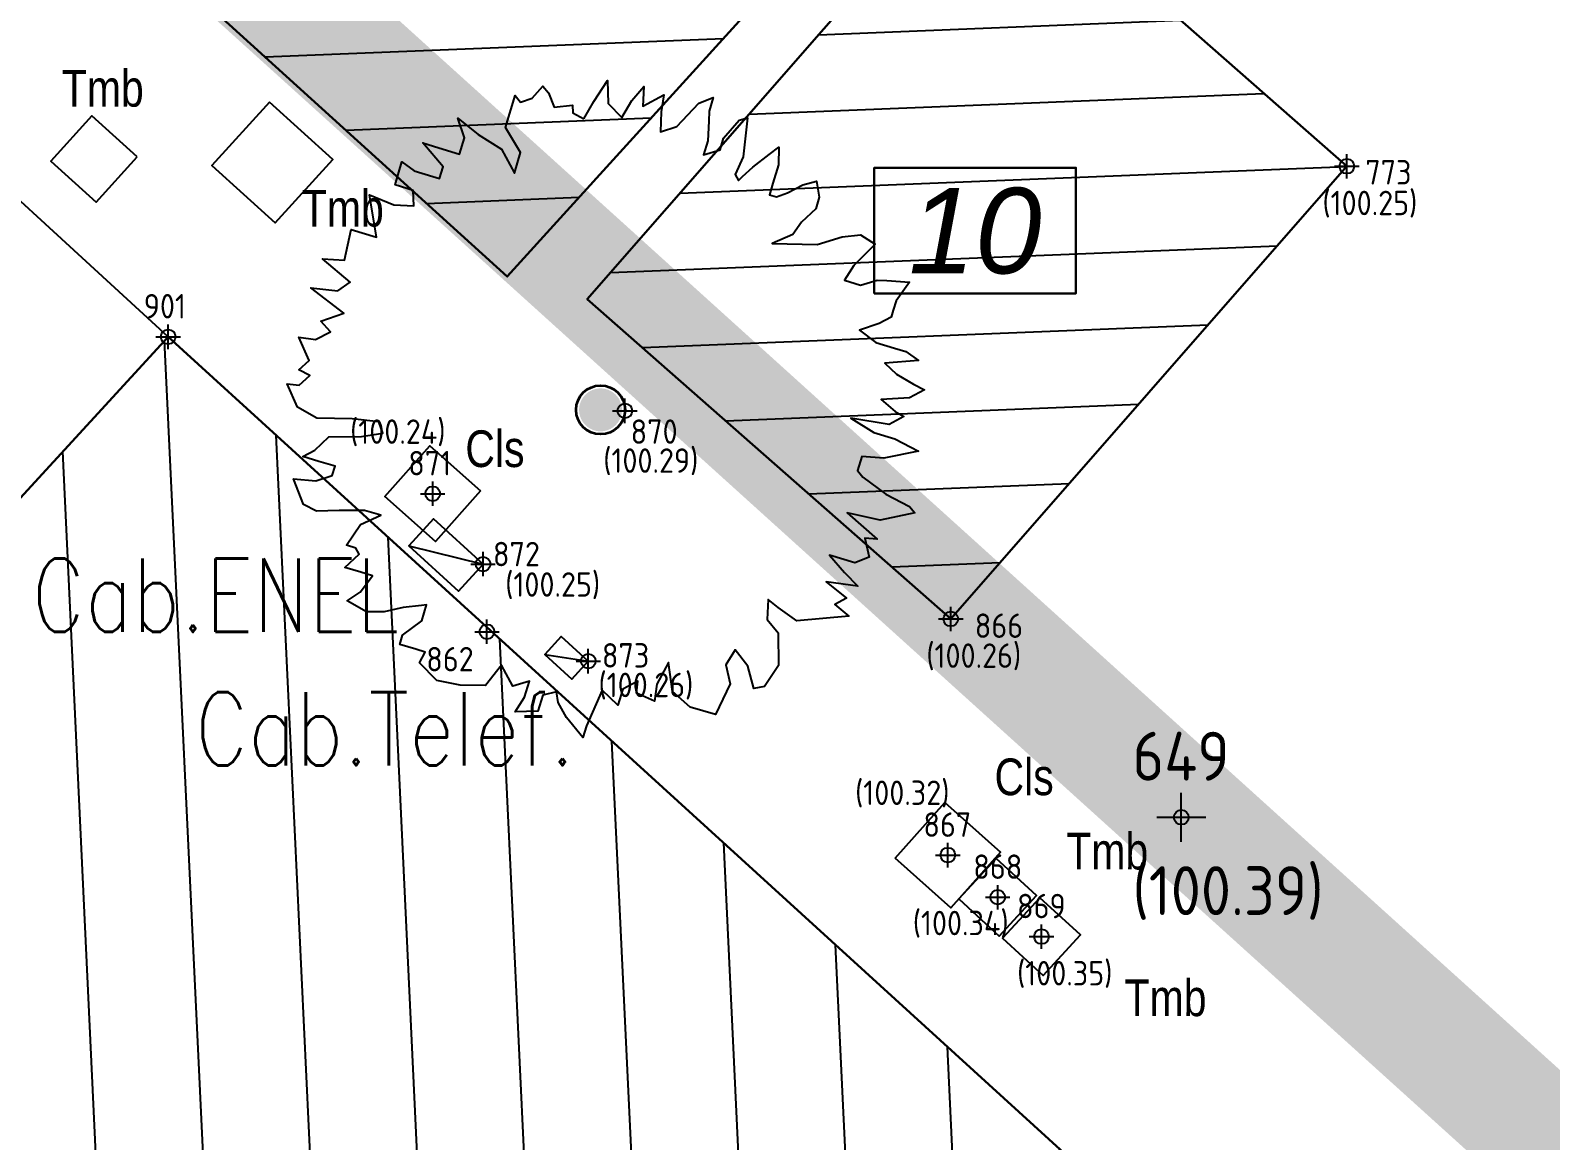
# Model space of a CAD drawing. Extents: x 9555 to 11275, y -8412 to -6382.
# Drawn here: x 10041.16 to 10053.6, y -8107.61 to -8098.53 of the extents above; entities that cross this region are included whole.
import ezdxf
from ezdxf.enums import TextEntityAlignment as Align

# ---------------------------------------------------------------- set-up
doc = ezdxf.new("R2010")
doc.units = 0
doc.header["$MEASUREMENT"] = 0
doc.header["$XCLIPFRAME"] = 2
doc.header["$PDMODE"] = 33
doc.header["$PDSIZE"] = 0.12
doc.linetypes.add('TRATTEGGIATA', pattern=[0.75, 0.5, -0.25])
doc.layers.get('0').update_dxf_attribs({"color": 53, "lineweight": 50})
for name, color, linetype in [('02_CAT', 7, 'Continuous'), ('GEI-Nome_P', 6, 'Continuous'), ('GEI-Punti', 7, 'Continuous'), ('Gei-Punti_3D', 3, 'Continuous'), ('GEI-Quote_P', 3, 'Continuous'), ('GEI-Simboli', 6, 'Continuous'), ('Immagine', 181, 'Continuous'), ('Ril-Albero', 104, 'Continuous'), ('Ril-Cabina_Enel', 6, 'Continuous'), ('Ril-Cabina_Telefono', 7, 'Continuous'), ('Ril-Fabbr_Retino', 8, 'Continuous'), ('Ril-Struttura_cls', 4, 'Continuous'), ('Ril-Tomb_CEMENTO-Cls', 5, 'Continuous'), ('Ril-Tombino', 5, 'Continuous')]:
    doc.layers.add(name, color=color, linetype=linetype)
doc.layers.add('Gei-Nome_p(OFF)', color=251, linetype='Continuous', plot=False)
for name, color, linetype, lineweight in [('Ril-Albero_Tronco', 3, 'Continuous', 35), ('Ril-Fabbr', 9, 'Continuous', 30), ('Ril-Fabbr_Container-Prefabbricato', 7, 'Continuous', 30), ('x Area Rilievo', 1, 'Continuous', 15)]:
    doc.layers.add(name, color=color, linetype=linetype, lineweight=lineweight)
doc.styles.add('ArialCorsivo', font='ariali.ttf')
doc.styles.add('HELVLA', font='helvl', dxfattribs={"width": 0.8})
doc.styles.add('SimpA', font='simplex.shx', dxfattribs={"width": 0.8})
doc.styles.get("Standard").update_dxf_attribs({"font": 'isocp.shx'})
picture_1 = doc.add_image_def('image2.png', size_in_pixel=(4950, 3510))
picture_2 = doc.add_image_def('image3.png', size_in_pixel=(3510, 4950))

# ---------------------------------------------------------------- blocks, each defined once
blk = doc.blocks.new('Prefabb-N')
at = {"layer": 'Ril-Fabbr_Container-Prefabbricato', "color": 6}
blk.add_lwpolyline([(-0.825, -0.514), (0.825, -0.514), (0.825, 0.514), (-0.825, 0.514)], close=True, dxfattribs=at)
at = {"layer": 'Ril-Fabbr_Container-Prefabbricato', "color": 6, "style": 'ArialCorsivo', "flags": 4}
blk.add_attdef('Nm', text='', height=0.7, dxfattribs=at).set_placement((0, 0), align=Align.MIDDLE)
blk = doc.blocks.new('ALB_02Generico')
at = {"layer": 'Ril-Albero'}
blk.add_lwpolyline([(-0.0883, 1.5274), (-0.0349, 1.6175), (0.0367, 1.7274), (0.0406, 1.6074), (0.1111, 1.5343), (0.1641, 1.6232), (0.2264, 1.6967), (0.2214, 1.5932), (0.3317, 1.6522), (0.3174, 1.5643), (0.3136, 1.4592), (0.4002, 1.4862), (0.516, 1.6092), (0.5914, 1.6396), (0.5694, 1.5666), (0.5679, 1.5152), (0.5625, 1.4106), (0.5404, 1.3376), (0.6271, 1.3646), (0.6453, 1.4248), (0.7262, 1.5192), (0.7703, 1.5325), (0.7487, 1.3279), (0.7069, 1.2356), (0.7235, 1.204), (0.7437, 1.2245), (0.7986, 1.2736), (0.885, 1.3398), (0.9348, 1.3779), (0.9333, 1.2861), (0.9039, 1.1887), (0.8857, 1.1285), (0.9225, 1.1174), (0.9814, 1.1388), (1.0603, 1.1807), (1.1323, 1.1994), (1.1471, 1.1153), (1.1289, 1.0551), (1.0538, 0.9855), (1.0077, 0.9197), (0.9009, 0.8723), (1.137, 0.8681), (1.2675, 0.9071), (1.3635, 0.9185), (1.4409, 0.8686), (1.3287, 0.7571), (1.2792, 0.6798), (1.364, 0.6542), (1.4506, 0.6811), (1.5021, 0.6782), (1.6199, 0.6692), (1.5502, 0.5714), (1.5355, 0.5228), (1.5247, 0.4868), (1.462, 0.4527), (1.359, 0.418), (1.4441, 0.3531), (1.5417, 0.3237), (1.6009, 0.3058), (1.6672, 0.2592), (1.4918, 0.2452), (1.553, 0.1875), (1.6416, 0.1342), (1.6989, 0.1043), (1.6199, 0.0624), (1.4725, 0.0538), (1.5461, -0.0089), (1.5906, -0.0349), (1.5132, -0.0773), (1.3123, -0.0432), (1.4342, -0.1192), (1.543, -0.1521), (1.6684, -0.2165), (1.4861, -0.2537), (1.37, -0.2452), (1.348, -0.3182), (1.3758, -0.3532), (1.4955, -0.4424), (1.6209, -0.5068), (1.6491, -0.5406), (1.4665, -0.579), (1.2934, -0.5394), (1.4503, -0.679), (1.3856, -0.6734), (1.4081, -0.7725), (1.3329, -0.8017), (1.2002, -0.7616), (1.2792, -0.8524), (1.3497, -0.9255), (1.1839, -0.9021), (1.2908, -0.9874), (1.2282, -1.0216), (1.3021, -1.0831), (1.0296, -1.107), (0.932, -1.0371), (0.8785, -0.9944), (0.8747, -1.0995), (0.932, -1.1699), (0.9325, -1.3419), (0.8593, -1.4513), (0.804, -1.4612), (0.7726, -1.3455), (0.706, -1.2597), (0.6564, -1.337), (0.6805, -1.4365), (0.6035, -1.5991), (0.4707, -1.559), (0.3766, -1.4775), (0.356, -1.326), (0.2957, -1.4392), (0.2829, -1.5276), (0.1889, -1.4866), (0.1958, -1.423), (0.1169, -1.4649), (0.0913, -1.5495), (0.0084, -1.4713), (-0.074, -1.6576), (-0.0925, -1.719), (-0.1792, -1.6132), (-0.2218, -1.5346), (-0.2311, -1.4787), (-0.3028, -1.4962), (-0.3283, -1.5808), (-0.4483, -1.585), (-0.3988, -1.5077), (-0.3732, -1.4231), (-0.4596, -1.4489), (-0.5188, -1.3387), (-0.6035, -1.4459), (-0.7359, -1.4451), (-0.8594, -1.4205), (-0.95, -1.3274), (-0.9206, -1.2705), (-0.9686, -1.256), (-1.0534, -1.2304), (-1.0387, -1.1818), (-0.9377, -1.1074), (-0.9122, -1.0228), (-0.9397, -1.0271), (-1.0353, -1.0374), (-1.1348, -1.0605), (-1.2269, -1.0592), (-1.3283, -1.0021), (-1.2606, -0.9568), (-1.196, -0.8701), (-1.2568, -0.8518), (-1.3416, -0.8262), (-1.2664, -0.7565), (-1.2831, -0.725), (-1.3327, -0.71), (-1.2595, -0.6006), (-1.1527, -0.5532), (-1.2375, -0.5276), (-1.3702, -0.528), (-1.4899, -0.5311), (-1.558, -0.4966), (-1.6099, -0.3621), (-1.4941, -0.3718), (-1.4075, -0.3448), (-1.3928, -0.2962), (-1.4776, -0.2706), (-1.5607, -0.2455), (-1.4981, -0.2113), (-1.4245, -0.1412), (-1.2531, -0.1399), (-1.1412, -0.1218), (-1.1633, -0.062), (-1.3034, -0.0463), (-1.4876, -0.0438), (-1.5891, 0.0134), (-1.6445, 0.1363), (-1.5802, 0.1295), (-1.5249, 0.1798), (-1.5822, 0.2098), (-1.5288, 0.2594), (-1.5826, 0.3818), (-1.4959, 0.3683), (-1.4169, 0.4102), (-1.4665, 0.4656), (-1.3473, 0.508), (-1.5188, 0.6394), (-1.3787, 0.6237), (-1.3125, 0.6694), (-1.4584, 0.7931), (-1.3423, 0.7846), (-1.3075, 0.9461), (-1.1748, 0.906), (-1.2123, 1.1285), (-1.0834, 1.0756), (-0.9801, 1.071), (-0.982, 1.1512), (-1.078, 1.1802), (-1.0417, 1.3007), (-0.977, 1.2546), (-0.8794, 1.2252), (-0.8442, 1.2146), (-0.826, 1.2748), (-0.9329, 1.4006), (-0.8482, 1.375), (-0.7394, 1.3422), (-0.7138, 1.4268), (-0.7491, 1.5297), (-0.6422, 1.4443), (-0.5203, 1.3683), (-0.4521, 1.2416), (-0.4192, 1.3505), (-0.4986, 1.4806), (-0.4475, 1.6498), (-0.4197, 1.6148), (-0.3593, 1.6358), (-0.302, 1.6981), (-0.2726, 1.6627), (-0.2428, 1.588), (-0.1472, 1.5983), (-0.1452, 1.5585)], close=True, dxfattribs=at)
at = {"layer": 'Ril-Albero', "const_width": 0.1125, "flags": 128}
blk.add_lwpolyline([(-0.0563, 0, 1), (0.0563, 0, 1)], format="xyb", close=True, dxfattribs=at)
blk = doc.blocks.new('-Fgl. 957E Estratto Foglio Intero_PostFR2')
at = {"layer": 'Immagine'}
image = blk.add_image(picture_1, insert=(9917.284, -8422.509), size_in_units=(838.183, 594.348), rotation=0.00109, dxfattribs=at)
image.set_boundary_path([(308.756, 193.629), (4680.161, 3410.458)])
image.dxf.flags = 15
blk = doc.blocks.new('-Fgl. 958 Estratto Foglio Intero_PostFR3')
at = {"layer": 'Immagine'}
image = blk.add_image(picture_2, insert=(9716.786, -8308.175), size_in_units=(1485.814, 2095.379), rotation=-0.001044, dxfattribs=at)
image.set_boundary_path([(486.986, 415.0435), (2987.88, 4584.8433)])
image.dxf.flags = 15
blk = doc.blocks.new('- Fogli_Unione (Estratti_20043_SpostatoComeAll.957E_SuRIL_PostFR1-FR2-FR3 (2021-02-08)')
for name in ['-Fgl. 958 Estratto Foglio Intero_PostFR3', '-Fgl. 957E Estratto Foglio Intero_PostFR2']:
    blk.add_blockref(name, (0, 0))
blk = doc.blocks.new('2493-1_PostFRAZ')
at = {"layer": '02_CAT'}
blk.add_blockref('- Fogli_Unione (Estratti_20043_SpostatoComeAll.957E_SuRIL_PostFR1-FR2-FR3 (2021-02-08)', (2.401, 6.764), dxfattribs=at)

msp = doc.modelspace()

# ---------------------------------------------------------------- hatches: boundary and pattern name
at = {"layer": 'Ril-Fabbr_Retino'}
h = msp.add_hatch(dxfattribs=at)
h.set_pattern_fill('ANSI31', color=256, scale=5, angle=317.29473, style=0)
h.paths.add_polyline_path([(10042.117, -8097.868), (10045.425, -8094.224), (10048.371, -8096.899), (10045.064, -8100.542)])
h = msp.add_hatch(dxfattribs=at)
h.set_pattern_fill('ANSI31', color=256, scale=5, angle=317.29473, style=0)
h.paths.add_polyline_path([(10048.958, -8097.022), (10051.932, -8099.64), (10048.692, -8103.344), (10045.718, -8100.726)])
h = msp.add_hatch(dxfattribs=at)
h.set_pattern_fill('ANSI31', color=256, scale=7, angle=47.7, style=2)
h.paths.add_polyline_path([(10084.042, -8139.085), (10042.29, -8101.035), (10036.296, -8107.567), (10076.99, -8139.424), (10041.384, -8178.753), (10003.258, -8144.015), (9999.896, -8147.716), (10041.724, -8185.828)])
h.paths.add_polyline_path([(10000.366, -8147.886), (10000.626, -8147.886), (10000.626, -8147.346), (10000.366, -8147.346)], flags=16)
h.paths.add_polyline_path([(10075.512, -8176.775), (10077.093, -8176.775), (10077.093, -8176.115), (10075.512, -8176.115)], flags=17)

# ---------------------------------------------------------------- linework, layer by layer
at = {"layer": 'Gei-Nome_p(OFF)'}
msp.add_point((10044.898, -8103.448), dxfattribs=at)
at = {"layer": 'GEI-Punti'}
for p in [(10051.932, -8099.64), (10042.29, -8101.035), (10046.026, -8101.641), (10044.454, -8102.319), (10044.866, -8102.895), (10048.692, -8103.344), (10045.727, -8103.689), (10048.668, -8105.276), (10049.076, -8105.621), (10049.434, -8105.943)]:
    msp.add_point(p, dxfattribs=at)
at = {"layer": 'Gei-Punti_3D'}
for p in [(10051.932, -8099.64, 100.251), (10046.026, -8101.641, 100.288), (10044.454, -8102.319, 100.241), (10044.866, -8102.895, 100.25), (10048.692, -8103.344, 100.261), (10045.727, -8103.689, 100.26), (10050.578, -8104.967, 100.385), (10048.668, -8105.276, 100.318), (10049.076, -8105.621, 100.338), (10049.434, -8105.943, 100.345)]:
    msp.add_point(p, dxfattribs=at)
at = {"layer": 'GEI-Simboli'}
for p, q in [((10051.932, -8099.74), (10051.932, -8099.54)), ((10051.832, -8099.64), (10052.032, -8099.64)), ((10042.29, -8101.135), (10042.29, -8100.935)), ((10042.19, -8101.035), (10042.39, -8101.035)), ((10046.026, -8101.741), (10046.026, -8101.541)), ((10045.926, -8101.641), (10046.127, -8101.641)), ((10044.454, -8102.419), (10044.454, -8102.219)), ((10044.354, -8102.319), (10044.554, -8102.319)), ((10044.866, -8102.995), (10044.866, -8102.795)), ((10044.766, -8102.895), (10044.966, -8102.895)), ((10048.592, -8103.344), (10048.792, -8103.344)), ((10048.692, -8103.444), (10048.692, -8103.244)), ((10044.798, -8103.448), (10044.998, -8103.448)), ((10044.898, -8103.548), (10044.898, -8103.348)), ((10045.727, -8103.789), (10045.727, -8103.589)), ((10045.627, -8103.689), (10045.827, -8103.689)), ((10050.578, -8105.167), (10050.578, -8104.767)), ((10050.378, -8104.967), (10050.778, -8104.967)), ((10048.668, -8105.377), (10048.668, -8105.176)), ((10048.568, -8105.276), (10048.768, -8105.276)), ((10049.076, -8105.721), (10049.076, -8105.521)), ((10048.976, -8105.621), (10049.176, -8105.621)), ((10049.334, -8105.943), (10049.534, -8105.943)), ((10049.434, -8106.043), (10049.434, -8105.843))]:
    msp.add_line(p, q, dxfattribs=at)
at = {"layer": 'Ril-Albero_Tronco'}
msp.add_circle((10045.827, -8101.633), 0.2, dxfattribs=at)
at = {"layer": 'Ril-Cabina_Enel', "color": 6}
msp.add_lwpolyline([(10044.258, -8102.746), (10044.664, -8103.117), (10044.866, -8102.895), (10044.46, -8102.525), (10044.258, -8102.746), (10044.866, -8102.895)], dxfattribs=at)
at = {"layer": 'Ril-Cabina_Telefono', "color": 6}
msp.add_lwpolyline([(10045.371, -8103.634), (10045.592, -8103.836), (10045.727, -8103.689), (10045.505, -8103.487), (10045.371, -8103.634), (10045.727, -8103.689)], dxfattribs=at)
at = {"layer": 'Ril-Fabbr'}
msp.add_lwpolyline([(10003.258, -8144.015), (9999.896, -8147.716), (10041.724, -8185.828), (10084.042, -8139.085), (10042.29, -8101.035), (10036.296, -8107.567)], dxfattribs=at)
at = {"layer": 'Ril-Fabbr_Container-Prefabbricato'}
for points in [[(10042.117, -8097.868), (10045.425, -8094.224), (10048.371, -8096.899), (10045.064, -8100.542)], [(10048.958, -8097.022), (10051.932, -8099.64), (10048.692, -8103.344), (10045.718, -8100.726)]]:
    msp.add_lwpolyline(points, close=True, dxfattribs=at)
at = {"layer": 'Ril-Struttura_cls'}
msp.add_lwpolyline([(10042.29, -8101.035), (10040.043, -8098.973), (10038.948, -8100.166), (10038.506, -8099.761), (10035.801, -8102.708), (10037.376, -8104.153)], dxfattribs=at)
at = {"layer": 'Ril-Tomb_CEMENTO-Cls'}
msp.add_lwpolyline([(10044.846, -8102.296), (10044.477, -8102.711), (10044.062, -8102.342), (10044.431, -8101.927)], close=True, dxfattribs=at)
msp.add_lwpolyline([(10048.237, -8105.302), (10048.643, -8104.846), (10049.099, -8105.251), (10048.693, -8105.707), (10048.237, -8105.302)], dxfattribs=at)
at = {"layer": 'Ril-Tombino'}
for points in [[(10043.119, -8099.114), (10042.648, -8099.633), (10043.166, -8100.103), (10043.637, -8099.585)], [(10042.036, -8099.563), (10041.666, -8099.227), (10041.33, -8099.597), (10041.7, -8099.933)], [(10049.062, -8105.303), (10048.758, -8105.635), (10049.089, -8105.939), (10049.393, -8105.607)], [(10049.42, -8105.626), (10049.116, -8105.957), (10049.448, -8106.261), (10049.752, -8105.93)]]:
    msp.add_lwpolyline(points, close=True, dxfattribs=at)
at = {"layer": 'x Area Rilievo', "linetype": 'TRATTEGGIATA', "lineweight": 0, "ltscale": 10, "const_width": 1}
msp.add_lwpolyline([(10561.071, -7840.391), (10415.946, -7709.147), (10326.96, -7738.791), (10288.996, -7748.932), (10283.895, -7766.399), (10280.736, -7779.083), (10263.249, -7802.296), (10149.988, -7927.536), (10182.712, -7957.129), (10084.037, -8066.241), (10054.064, -8039.135), (10024.505, -8071.821), (10019.775, -8077.051), (10070.409, -8122.842), (10149.878, -8034.968), (10222.804, -8100.918), (10229.342, -8093.529), (10229.342, -8093.529), (10397.888, -7907.157), (10402.978, -7911.76), (10454.44, -7958.3)], close=True, dxfattribs=at)

# ---------------------------------------------------------------- block references
at = {"layer": '02_CAT'}
msp.add_blockref('2493-1_PostFRAZ', (0, 0), dxfattribs=at)
at = {"layer": 'Ril-Albero', "xscale": 1.559665815846398, "yscale": 1.559665815846398, "zscale": 1.559665815846398}
msp.add_blockref('ALB_02Generico', (10045.827, -8101.633), dxfattribs=at)
at = {"layer": 'Ril-Fabbr_Container-Prefabbricato'}
ref = msp.add_blockref('Prefabb-N', (10048.891, -8100.166), dxfattribs=at)
ref.add_attrib('Nm', '10', dxfattribs={"height": 0.7, "style": 'ArialCorsivo'}).set_placement((10048.891, -8100.166), align=Align.MIDDLE)

# ---------------------------------------------------------------- texts
at = {"layer": 'GEI-Nome_P'}
for s, height, p in [('773', 0.2, (10052.083, -8099.789)), ('901', 0.2, (10042.09, -8100.885)), ('870', 0.2, (10046.073, -8101.911)), ('871', 0.2, (10044.254, -8102.169)), ('872', 0.2, (10044.947, -8102.913)), ('866', 0.2, (10048.888, -8103.499)), ('862', 0.2, (10044.401, -8103.773)), ('873', 0.2, (10045.838, -8103.742)), ('649', 0.4, (10050.178, -8104.667)), ('867', 0.2, (10048.468, -8105.127)), ('868', 0.2, (10048.876, -8105.471)), ('869', 0.2, (10049.234, -8105.793))]:
    msp.add_text(s, height=height, dxfattribs=at).set_placement(p)
at = {"layer": 'GEI-Quote_P'}
for s, height, p in [('(100.25)', 0.2, (10051.732, -8100.04)), ('(100.24)', 0.2, (10043.778, -8101.911)), ('(100.29)', 0.2, (10045.849, -8102.148)), ('(100.25)', 0.2, (10045.047, -8103.162)), ('(100.26)', 0.2, (10048.492, -8103.744)), ('(100.26)', 0.2, (10045.81, -8103.984)), ('(100.32)', 0.2, (10047.909, -8104.866)), ('(100.39)', 0.4, (10050.178, -8105.767)), ('(100.34)', 0.2, (10048.381, -8105.932)), ('(100.35)', 0.2, (10049.234, -8106.343))]:
    msp.add_text(s, height=height, dxfattribs=at).set_placement(p)
at = {"layer": 'Ril-Cabina_Enel', "color": 7, "style": 'SimpA', "width": 0.8}
msp.add_text('Cab.ENEL', height=0.6, dxfattribs=at).set_placement((10041.176, -8103.45))
at = {"layer": 'Ril-Cabina_Telefono', "color": 7, "style": 'SimpA', "width": 0.8}
msp.add_text('Cab.Telef.', height=0.6, dxfattribs=at).set_placement((10042.511, -8104.542))
at = {"layer": 'Ril-Tomb_CEMENTO-Cls', "style": 'HELVLA', "width": 0.8}
for p in [(10044.963, -8101.945), (10049.292, -8104.63)]:
    msp.add_text('Cls', height=0.3, dxfattribs=at).set_placement(p, align=Align.MIDDLE)
at = {"layer": 'Ril-Tombino', "style": 'HELVLA', "width": 0.8}
for p in [(10041.755, -8098.996), (10043.719, -8099.977), (10049.972, -8105.238), (10050.449, -8106.438)]:
    msp.add_text('Tmb', height=0.3, dxfattribs=at).set_placement(p, align=Align.MIDDLE)

doc.saveas('drawing.dxf')
